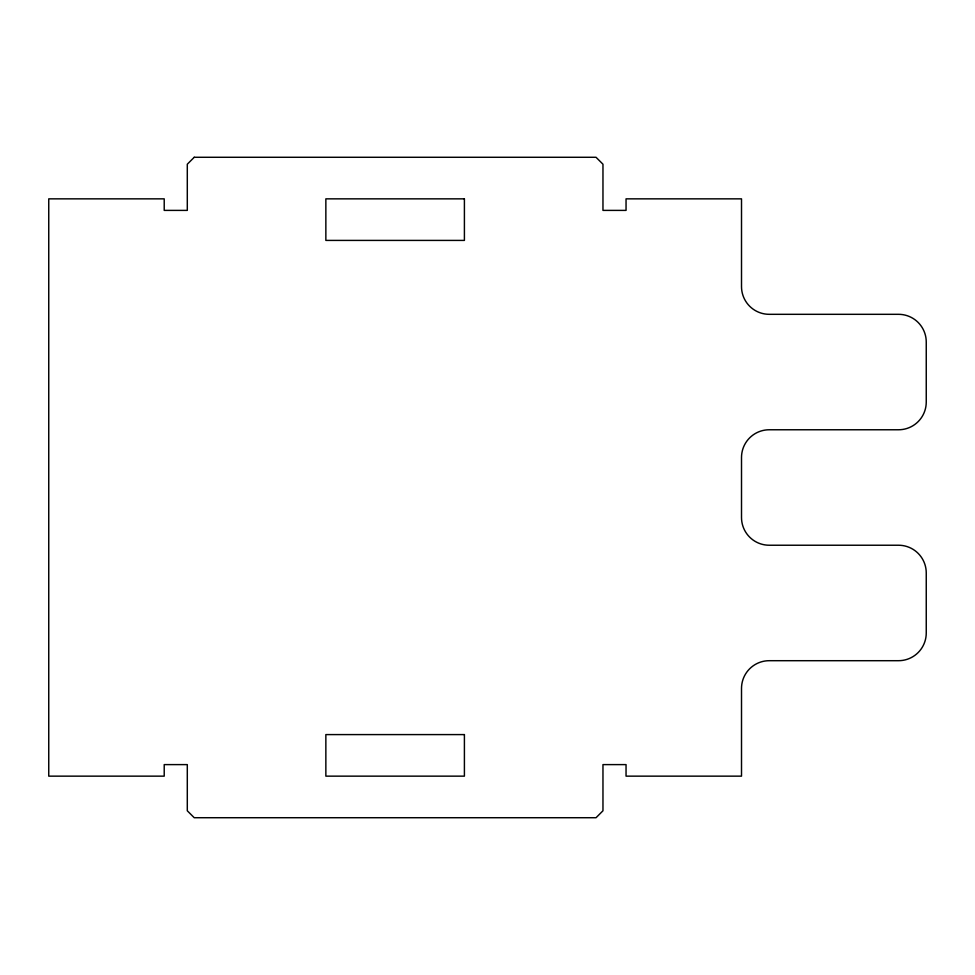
<?xml version="1.0" encoding="UTF-8"?>
<svg xmlns="http://www.w3.org/2000/svg" width="975" height="975" viewBox="0 0 975 975"><rect width="100%" height="100%" fill="white"/><g stroke="black" fill="none" stroke-linecap="round" stroke-linejoin="round"><path stroke-width="1.46" d="M194.232 157.28L187.298 164.214L187.298 210.393L164.214 210.393L164.214 198.851L48.75 198.851L48.75 776.149L164.214 776.149L164.214 764.607L187.298 764.607L187.298 810.786L194.232 817.72L596.03 817.72L602.964 810.786L602.964 764.607L626.047 764.607L626.047 776.149L741.512 776.149L741.512 688.399A27.714 27.714 0 0 1 769.226 660.697L898.536 660.697A27.714 27.714 0 0 0 926.25 632.982L926.25 572.947A27.714 27.714 0 0 0 898.536 545.232L769.226 545.232A27.714 27.714 0 0 1 741.512 517.518L741.512 457.482A27.714 27.714 0 0 1 769.226 429.768L898.536 429.768A27.714 27.714 0 0 0 926.25 402.066L926.25 342.018A27.714 27.714 0 0 0 898.536 314.316L769.226 314.316A27.714 27.714 0 0 1 741.512 286.601L741.512 198.851L626.047 198.851L626.047 210.393L602.964 210.393L602.964 164.214L596.03 157.28L194.232 157.28M464.405 198.851L325.857 198.851L325.857 240.411L464.405 240.411L464.405 198.851M464.405 734.589L325.857 734.589L325.857 776.149L464.405 776.149L464.405 734.589"/></g></svg>
